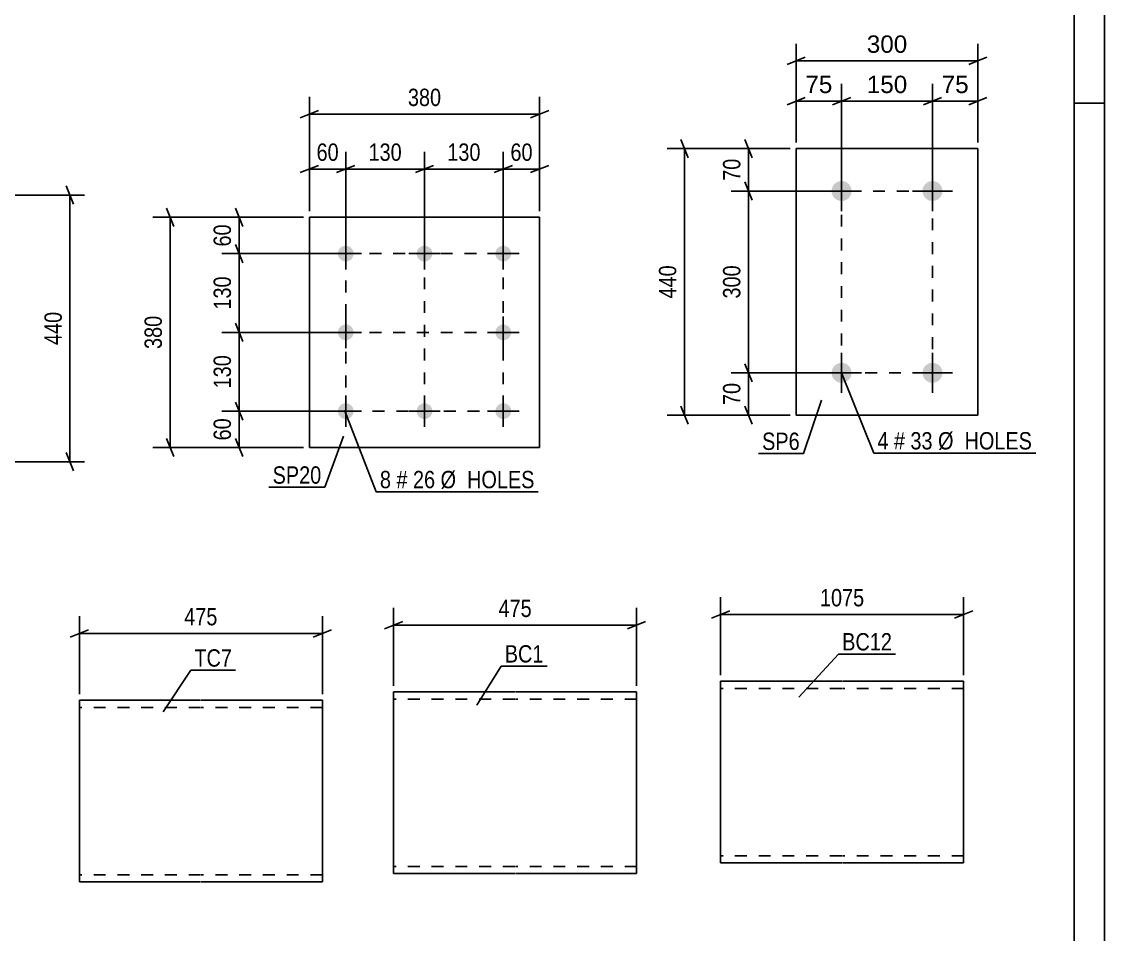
# Model space of a CAD drawing. Header units: millimetres. Extents: x 0 to 841, y 0 to 594.
# Drawn here: x 662.3 to 841, y 309.8 to 460.4 of the extents above; entities that cross this region are included whole.
import ezdxf

# ---------------------------------------------------------------- set-up
doc = ezdxf.new("R2010")
doc.units = ezdxf.units.MM
doc.linetypes.add('DXK_LINE_DOT2', pattern=[3.9198, 1.9599, -1.9599])
doc.styles.add('Arial', font='ARIAL.TTF', dxfattribs={"height": 0.2})
doc.styles.add('Arial Narrow', font='ARIALN.TTF', dxfattribs={"height": 0.2})

# ---------------------------------------------------------------- blocks, each defined once
blk = doc.blocks.new('Unknown-284856987-1130')
at = {"color": 5, "linetype": 'Continuous'}
for p, q in [((841, 0), (841, 594)), ((836, 5), (836, 589)), ((841, 447), (836, 447))]:
    blk.add_line(p, q, dxfattribs=at)
blk = doc.blocks.new('Part-284856987-1241 - 1222')
at = {"color": 2, "linetype": 'Continuous'}
for p, q in [((691.83, 348.48), (671.83, 348.48)), ((671.83, 348.48), (671.83, 318.48)), ((711.93, 348.48), (691.93, 348.48)), ((711.93, 348.48), (711.93, 346.08)), ((711.93, 346.08), (711.93, 318.48)), ((691.83, 318.48), (671.83, 318.48)), ((711.93, 318.48), (691.93, 318.48))]:
    blk.add_line(p, q, dxfattribs=at)
at = {"color": 7, "linetype": 'DXK_LINE_DOT2'}
for p, q in [((691.83, 347.28), (671.83, 347.28)), ((711.93, 347.28), (691.93, 347.28)), ((711.93, 348.3), (711.93, 346.08)), ((671.83, 319.68), (671.83, 319.77)), ((691.83, 319.68), (671.83, 319.68)), ((711.93, 319.68), (691.93, 319.68)), ((711.93, 319.68), (711.93, 319.77))]:
    blk.add_line(p, q, dxfattribs=at)
blk = doc.blocks.new('Part-284856987-3899 - 3892')
at = {"color": 2, "linetype": 'Continuous'}
for p, q in [((743.69, 349.85), (723.69, 349.85)), ((723.69, 349.85), (723.69, 319.85)), ((763.79, 349.85), (743.79, 349.85)), ((763.79, 349.85), (763.79, 347.45)), ((763.79, 347.45), (763.79, 319.85)), ((743.69, 319.85), (723.69, 319.85)), ((763.79, 319.85), (743.79, 319.85))]:
    blk.add_line(p, q, dxfattribs=at)
at = {"color": 7, "linetype": 'DXK_LINE_DOT2'}
for p, q in [((743.69, 348.65), (723.69, 348.65)), ((763.79, 348.65), (743.79, 348.65)), ((763.79, 349.67), (763.79, 347.45)), ((723.69, 321.05), (723.69, 321.14)), ((743.69, 321.05), (723.69, 321.05)), ((763.79, 321.05), (743.79, 321.05)), ((763.79, 321.05), (763.79, 321.14))]:
    blk.add_line(p, q, dxfattribs=at)
blk = doc.blocks.new('Part-284856987-5572 - 5566')
at = {"color": 2, "linetype": 'Continuous'}
for p, q in [((797.67, 351.61), (777.67, 351.61)), ((777.67, 351.61), (777.67, 321.61)), ((817.77, 351.61), (797.77, 351.61)), ((817.77, 351.61), (817.77, 349.21)), ((817.77, 349.21), (817.77, 321.61)), ((797.67, 321.61), (777.67, 321.61)), ((817.77, 321.61), (797.77, 321.61))]:
    blk.add_line(p, q, dxfattribs=at)
at = {"color": 7, "linetype": 'DXK_LINE_DOT2'}
for p, q in [((797.67, 350.41), (777.67, 350.41)), ((817.77, 350.41), (797.77, 350.41)), ((817.77, 351.43), (817.77, 349.21)), ((777.67, 322.81), (777.67, 322.9)), ((797.67, 322.81), (777.67, 322.81)), ((817.77, 322.81), (797.77, 322.81)), ((817.77, 322.81), (817.77, 322.9))]:
    blk.add_line(p, q, dxfattribs=at)
blk = doc.blocks.new('Bolt-284856987-5625 - 5591')
at = {"linetype": 'Continuous'}
for points in [[(797.63, 434.15, -1), (797.63, 430.85, -1)], [(812.63, 434.15, -1), (812.63, 430.85, -1)], [(797.63, 404.15, -1), (797.63, 400.85, -1)], [(812.63, 404.15, -1), (812.63, 400.85, -1)]]:
    blk.add_hatch(color=1, dxfattribs=at).paths.add_polyline_path(points)
at = {"color": 1, "linetype": 'Continuous'}
for p, q in [((797.63, 429.2), (797.63, 435.8)), ((812.63, 429.2), (812.63, 435.8)), ((794.33, 432.5), (800.93, 432.5)), ((809.33, 432.5), (815.93, 432.5)), ((797.63, 399.2), (797.63, 405.8)), ((812.63, 399.2), (812.63, 405.8)), ((794.33, 402.5), (800.93, 402.5)), ((809.33, 402.5), (815.93, 402.5))]:
    blk.add_line(p, q, dxfattribs=at)
blk = doc.blocks.new('Part-284856987-5630 - 5591')
at = {"color": 2, "linetype": 'Continuous'}
for p, q in [((790.13, 439.5), (820.13, 439.5)), ((790.13, 439.5), (790.13, 395.5)), ((820.13, 395.5), (820.13, 439.5)), ((790.13, 395.5), (820.13, 395.5))]:
    blk.add_line(p, q, dxfattribs=at)
blk = doc.blocks.new('Part-284856987-12840 - 12839')
at = {"color": 2, "linetype": 'Continuous'}
for p, q in [((709.79, 428.17), (709.79, 390.17)), ((709.79, 428.17), (747.79, 428.17)), ((747.79, 428.17), (747.79, 390.17)), ((709.79, 390.17), (747.79, 390.17))]:
    blk.add_line(p, q, dxfattribs=at)
blk = doc.blocks.new('Bolt-284856987-12841 - 12839')
at = {"linetype": 'Continuous'}
for points in [[(715.79, 423.47, -1), (715.79, 420.87, -1)], [(728.79, 423.47, -1), (728.79, 420.87, -1)], [(741.79, 423.47, -1), (741.79, 420.87, -1)], [(715.79, 410.47, -1), (715.79, 407.87, -1)], [(741.79, 410.47, -1), (741.79, 407.87, -1)], [(715.79, 397.47, -1), (715.79, 394.87, -1)], [(728.79, 397.47, -1), (728.79, 394.87, -1)], [(741.79, 397.47, -1), (741.79, 394.87, -1)]]:
    blk.add_hatch(color=1, dxfattribs=at).paths.add_polyline_path(points)
at = {"color": 1, "linetype": 'Continuous'}
for p, q in [((715.79, 424.77), (715.79, 419.57)), ((728.79, 424.77), (728.79, 419.57)), ((741.79, 424.77), (741.79, 419.57)), ((713.19, 422.17), (718.39, 422.17)), ((726.19, 422.17), (731.39, 422.17)), ((739.19, 422.17), (744.39, 422.17)), ((715.79, 411.77), (715.79, 406.57)), ((741.79, 411.77), (741.79, 406.57)), ((713.19, 409.17), (718.39, 409.17)), ((739.19, 409.17), (744.39, 409.17)), ((715.79, 398.77), (715.79, 393.57)), ((728.79, 398.77), (728.79, 393.57)), ((741.79, 398.77), (741.79, 393.57)), ((713.19, 396.17), (718.39, 396.17)), ((726.19, 396.17), (731.39, 396.17)), ((739.19, 396.17), (744.39, 396.17))]:
    blk.add_line(p, q, dxfattribs=at)
blk = doc.blocks.new('Rectangle-284856987-5715 - 5591')
at = {"color": 1, "linetype": 'DXK_LINE_DOT2'}
blk.add_lwpolyline([(797.63, 402.5), (812.63, 402.5), (812.63, 432.5), (797.63, 432.5), (797.63, 402.5)], close=True, dxfattribs=at)
blk = doc.blocks.new('Rectangle-284856987-14150 - 12839')
at = {"color": 1, "linetype": 'DXK_LINE_DOT2'}
blk.add_lwpolyline([(715.79, 422.17), (741.79, 422.17), (741.79, 396.17), (715.79, 396.17), (715.79, 422.17)], close=True, dxfattribs=at)
blk = doc.blocks.new('Line-284856987-14160 - 12839')
at = {"color": 1, "linetype": 'DXK_LINE_DOT2'}
blk.add_line((715.79, 409.17), (741.79, 409.17), dxfattribs=at)
blk = doc.blocks.new('Line-284856987-14167 - 12839')
at = {"color": 1, "linetype": 'DXK_LINE_DOT2'}
blk.add_line((728.79, 422.17), (728.79, 396.17), dxfattribs=at)
blk = doc.blocks.new('StraightDimension-284856987-1245 - 1222')
at = {"color": 7, "linetype": 'Continuous'}
for p, q in [((671.83, 349.48), (671.83, 362.33)), ((711.93, 349.48), (711.93, 362.33)), ((673.33, 360.08), (670.33, 358.88)), ((671.83, 359.48), (711.93, 359.48)), ((710.43, 358.88), (713.43, 360.08))]:
    blk.add_line(p, q, dxfattribs=at)
at = {"color": 0}
blk.add_wipeout([(695.22, 360.23), (695.22, 364.43), (688.53, 364.43), (688.53, 360.23)], dxfattribs=at)
at = {"color": 3, "style": 'Arial Narrow'}
blk.add_text('475', height=2.863, dxfattribs=at).set_placement((689.13, 360.83))
blk = doc.blocks.new('StraightDimension-284856987-3902 - 3892')
at = {"color": 7, "linetype": 'Continuous'}
for p, q in [((723.69, 350.85), (723.69, 363.7)), ((763.79, 350.85), (763.79, 363.7)), ((725.19, 361.45), (722.19, 360.25)), ((762.29, 360.25), (765.29, 361.45)), ((723.69, 360.85), (763.79, 360.85))]:
    blk.add_line(p, q, dxfattribs=at)
at = {"color": 0}
blk.add_wipeout([(747.09, 361.6), (747.09, 365.8), (740.4, 365.8), (740.4, 361.6)], dxfattribs=at)
at = {"color": 3, "style": 'Arial Narrow'}
blk.add_text('475', height=2.863, dxfattribs=at).set_placement((741, 362.2))
blk = doc.blocks.new('StraightDimension-284856987-5577 - 5566')
at = {"color": 7, "linetype": 'Continuous'}
for p, q in [((777.67, 352.61), (777.67, 365.46)), ((817.77, 352.61), (817.77, 365.46)), ((779.17, 363.21), (776.17, 362.01)), ((816.27, 362.01), (819.27, 363.21)), ((777.67, 362.61), (817.77, 362.61))]:
    blk.add_line(p, q, dxfattribs=at)
at = {"color": 0}
blk.add_wipeout([(801.98, 363.36), (801.98, 367.56), (793.46, 367.56), (793.46, 363.36)], dxfattribs=at)
at = {"color": 3, "style": 'Arial Narrow'}
blk.add_text('1075', height=2.863, dxfattribs=at).set_placement((794.06, 363.96))
blk = doc.blocks.new('StraightDimension-284856987-15688 - 5591')
at = {"color": 7, "linetype": 'Continuous'}
for p, q in [((812.63, 433.5), (812.63, 450.16)), ((820.13, 440.5), (820.13, 450.16)), ((811.13, 446.71), (814.13, 447.91)), ((812.63, 447.31), (820.13, 447.31)), ((821.63, 447.91), (818.63, 446.71))]:
    blk.add_line(p, q, dxfattribs=at)
at = {"color": 0}
blk.add_wipeout([(819.2, 448.06), (819.2, 452.26), (813.55, 452.26), (813.55, 448.06)], dxfattribs=at)
at = {"color": 3, "style": 'Arial'}
blk.add_text('75', height=2.865, dxfattribs=at).set_placement((814.15, 448.66))
blk = doc.blocks.new('StraightDimension-284856987-5695 - 5591')
at = {"color": 7, "linetype": 'Continuous'}
for p, q in [((796.63, 432.5), (779.42, 432.5)), ((782.87, 431), (781.67, 434)), ((782.27, 402.5), (782.27, 432.5)), ((781.67, 404), (782.87, 401)), ((796.63, 402.5), (779.42, 402.5))]:
    blk.add_line(p, q, dxfattribs=at)
at = {"color": 0}
blk.add_wipeout([(781.52, 420.85), (777.32, 420.85), (777.32, 414.16), (781.52, 414.16)], dxfattribs=at)
at = {"color": 3, "style": 'Arial Narrow'}
blk.add_text('300', height=2.863, rotation=90.0002, dxfattribs=at).set_placement((780.92, 414.76))
blk = doc.blocks.new('StraightDimension-284856987-5674 - 5591')
at = {"color": 7, "linetype": 'Continuous'}
for p, q in [((772.29, 438), (771.09, 441)), ((789.13, 439.5), (768.84, 439.5)), ((771.69, 395.5), (771.69, 439.5)), ((771.09, 397), (772.29, 394)), ((789.13, 395.5), (768.84, 395.5))]:
    blk.add_line(p, q, dxfattribs=at)
at = {"color": 0}
blk.add_wipeout([(770.94, 420.85), (766.74, 420.85), (766.74, 414.16), (770.94, 414.16)], dxfattribs=at)
at = {"color": 3, "style": 'Arial Narrow'}
blk.add_text('440', height=2.863, rotation=90.0002, dxfattribs=at).set_placement((770.34, 414.76))
blk = doc.blocks.new('StraightDimension-284856987-5685 - 5591')
at = {"color": 7, "linetype": 'Continuous'}
for p, q in [((781.67, 441), (782.87, 438)), ((789.13, 439.5), (779.42, 439.5)), ((782.27, 432.5), (782.27, 439.5)), ((796.63, 432.5), (779.42, 432.5)), ((782.87, 431), (781.67, 434))]:
    blk.add_line(p, q, dxfattribs=at)
at = {"color": 0}
blk.add_wipeout([(781.52, 438.43), (777.32, 438.43), (777.32, 433.58), (781.52, 433.58)], dxfattribs=at)
at = {"color": 3, "style": 'Arial Narrow'}
blk.add_text('70', height=2.863, rotation=90.0002, dxfattribs=at).set_placement((780.92, 434.18))
blk = doc.blocks.new('StraightDimension-284856987-5705 - 5591')
at = {"color": 7, "linetype": 'Continuous'}
for p, q in [((781.67, 404), (782.87, 401)), ((796.63, 402.5), (779.42, 402.5)), ((782.27, 395.5), (782.27, 402.5)), ((782.87, 394), (781.67, 397)), ((789.13, 395.5), (779.42, 395.5))]:
    blk.add_line(p, q, dxfattribs=at)
at = {"color": 0}
blk.add_wipeout([(781.52, 401.43), (777.32, 401.43), (777.32, 396.58), (781.52, 396.58)], dxfattribs=at)
at = {"color": 3, "style": 'Arial Narrow'}
blk.add_text('70', height=2.863, rotation=90.0002, dxfattribs=at).set_placement((780.92, 397.18))
blk = doc.blocks.new('StraightDimension-284856987-15689 - 5591')
at = {"color": 7, "linetype": 'Continuous'}
for p, q in [((797.63, 433.5), (797.63, 450.16)), ((812.63, 433.5), (812.63, 450.16)), ((799.13, 447.91), (796.13, 446.71)), ((797.63, 447.31), (812.63, 447.31)), ((811.13, 446.71), (814.13, 447.91))]:
    blk.add_line(p, q, dxfattribs=at)
at = {"color": 0}
blk.add_wipeout([(809.06, 448.06), (809.06, 452.26), (801.19, 452.26), (801.19, 448.06)], dxfattribs=at)
at = {"color": 3, "style": 'Arial'}
blk.add_text('150', height=2.865, dxfattribs=at).set_placement((801.79, 448.66))
blk = doc.blocks.new('StraightDimension-284856987-15690 - 5591')
at = {"color": 7, "linetype": 'Continuous'}
for p, q in [((790.13, 440.5), (790.13, 450.16)), ((797.63, 433.5), (797.63, 450.16)), ((788.63, 446.71), (791.63, 447.91)), ((790.13, 447.31), (797.63, 447.31)), ((799.13, 447.91), (796.13, 446.71))]:
    blk.add_line(p, q, dxfattribs=at)
at = {"color": 0}
blk.add_wipeout([(796.7, 448.06), (796.7, 452.26), (791.05, 452.26), (791.05, 448.06)], dxfattribs=at)
at = {"color": 3, "style": 'Arial'}
blk.add_text('75', height=2.865, dxfattribs=at).set_placement((791.65, 448.66))
blk = doc.blocks.new('StraightDimension-284856987-15719 - 5591')
at = {"color": 7, "linetype": 'Continuous'}
for p, q in [((790.13, 440.5), (790.13, 456.81)), ((820.13, 440.5), (820.13, 456.81)), ((791.63, 454.56), (788.63, 453.36)), ((790.13, 453.96), (820.13, 453.96)), ((818.63, 453.36), (821.63, 454.56))]:
    blk.add_line(p, q, dxfattribs=at)
at = {"color": 0}
blk.add_wipeout([(809.06, 454.71), (809.06, 458.91), (801.19, 458.91), (801.19, 454.71)], dxfattribs=at)
at = {"color": 3, "style": 'Arial'}
blk.add_text('300', height=2.865, dxfattribs=at).set_placement((801.79, 455.31))
blk = doc.blocks.new('StraightDimension-284856987-5808 - 5729')
at = {"color": 7, "linetype": 'Continuous'}
for p, q in [((670.87, 430.33), (669.67, 433.33)), ((650.2, 431.83), (672.67, 431.83)), ((670.27, 387.83), (670.27, 431.83)), ((650.2, 387.83), (672.67, 387.83)), ((669.67, 389.33), (670.87, 386.33))]:
    blk.add_line(p, q, dxfattribs=at)
at = {"color": 0}
blk.add_wipeout([(669.52, 413.17), (665.32, 413.17), (665.32, 406.48), (669.52, 406.48)], dxfattribs=at)
at = {"color": 3, "style": 'Arial Narrow'}
blk.add_text('440', height=2.863, rotation=90.0002, dxfattribs=at).set_placement((668.92, 407.08))
blk = doc.blocks.new('StraightDimension-284856987-13016 - 12839')
at = {"color": 7, "linetype": 'Continuous'}
for p, q in [((697.59, 429.67), (698.79, 426.67)), ((708.79, 428.17), (695.34, 428.17)), ((698.19, 422.17), (698.19, 428.17)), ((698.79, 420.67), (697.59, 423.67)), ((714.79, 422.17), (695.34, 422.17))]:
    blk.add_line(p, q, dxfattribs=at)
at = {"color": 0}
blk.add_wipeout([(697.44, 427.6), (693.24, 427.6), (693.24, 422.74), (697.44, 422.74)], dxfattribs=at)
at = {"color": 3, "style": 'Arial Narrow'}
blk.add_text('60', height=2.863, rotation=90.0002, dxfattribs=at).set_placement((696.84, 423.34))
blk = doc.blocks.new('StraightDimension-284856987-13032 - 12839')
at = {"color": 7, "linetype": 'Continuous'}
for p, q in [((687.39, 426.67), (686.19, 429.67)), ((708.79, 428.17), (683.94, 428.17)), ((686.79, 390.17), (686.79, 428.17)), ((686.19, 391.67), (687.39, 388.67)), ((708.79, 390.17), (683.94, 390.17))]:
    blk.add_line(p, q, dxfattribs=at)
at = {"color": 0}
blk.add_wipeout([(686.04, 412.51), (681.84, 412.51), (681.84, 405.83), (686.04, 405.83)], dxfattribs=at)
at = {"color": 3, "style": 'Arial Narrow'}
blk.add_text('380', height=2.863, rotation=90.0002, dxfattribs=at).set_placement((685.44, 406.43))
blk = doc.blocks.new('StraightDimension-284856987-13019 - 12839')
at = {"color": 7, "linetype": 'Continuous'}
for p, q in [((697.59, 397.67), (698.79, 394.67)), ((714.79, 396.17), (695.34, 396.17)), ((698.19, 390.17), (698.19, 396.17)), ((698.79, 388.67), (697.59, 391.67)), ((708.79, 390.17), (695.34, 390.17))]:
    blk.add_line(p, q, dxfattribs=at)
at = {"color": 0}
blk.add_wipeout([(697.44, 395.6), (693.24, 395.6), (693.24, 390.74), (697.44, 390.74)], dxfattribs=at)
at = {"color": 3, "style": 'Arial Narrow'}
blk.add_text('60', height=2.863, rotation=90.0002, dxfattribs=at).set_placement((696.84, 391.34))
blk = doc.blocks.new('StraightDimension-284856987-13036 - 12839')
at = {"color": 7, "linetype": 'Continuous'}
for p, q in [((741.79, 423.17), (741.79, 438.98)), ((747.79, 429.17), (747.79, 438.98)), ((740.29, 435.53), (743.29, 436.73)), ((741.79, 436.13), (747.79, 436.13)), ((749.29, 436.73), (746.29, 435.53))]:
    blk.add_line(p, q, dxfattribs=at)
at = {"color": 0}
blk.add_wipeout([(747.22, 436.88), (747.22, 441.08), (742.37, 441.08), (742.37, 436.88)], dxfattribs=at)
at = {"color": 3, "style": 'Arial Narrow'}
blk.add_text('60', height=2.863, dxfattribs=at).set_placement((742.97, 437.48))
blk = doc.blocks.new('StraightDimension-284856987-13039 - 12839')
at = {"color": 7, "linetype": 'Continuous'}
for p, q in [((709.79, 429.17), (709.79, 438.98)), ((715.79, 423.17), (715.79, 438.98)), ((708.29, 435.53), (711.29, 436.73)), ((709.79, 436.13), (715.79, 436.13)), ((717.29, 436.73), (714.29, 435.53))]:
    blk.add_line(p, q, dxfattribs=at)
at = {"color": 0}
blk.add_wipeout([(715.22, 436.88), (715.22, 441.08), (710.37, 441.08), (710.37, 436.88)], dxfattribs=at)
at = {"color": 3, "style": 'Arial Narrow'}
blk.add_text('60', height=2.863, dxfattribs=at).set_placement((710.97, 437.48))
blk = doc.blocks.new('StraightDimension-284856987-13052 - 12839')
at = {"color": 7, "linetype": 'Continuous'}
for p, q in [((709.79, 429.17), (709.79, 448.02)), ((747.79, 429.17), (747.79, 448.02)), ((711.29, 445.77), (708.29, 444.57)), ((709.79, 445.17), (747.79, 445.17)), ((746.29, 444.57), (749.29, 445.77))]:
    blk.add_line(p, q, dxfattribs=at)
at = {"color": 0}
blk.add_wipeout([(732.14, 445.92), (732.14, 450.12), (725.45, 450.12), (725.45, 445.92)], dxfattribs=at)
at = {"color": 3, "style": 'Arial Narrow'}
blk.add_text('380', height=2.863, dxfattribs=at).set_placement((726.05, 446.52))
blk = doc.blocks.new('StraightDimension-284856987-17393 - 12839')
at = {"color": 7, "linetype": 'Continuous'}
for p, q in [((698.79, 407.67), (697.59, 410.67)), ((714.79, 409.17), (695.34, 409.17)), ((698.19, 396.17), (698.19, 409.17)), ((697.59, 397.67), (698.79, 394.67)), ((714.79, 396.17), (695.34, 396.17))]:
    blk.add_line(p, q, dxfattribs=at)
at = {"color": 0}
blk.add_wipeout([(697.44, 406.01), (693.24, 406.01), (693.24, 399.33), (697.44, 399.33)], dxfattribs=at)
at = {"color": 3, "style": 'Arial Narrow'}
blk.add_text('130', height=2.863, rotation=90.0002, dxfattribs=at).set_placement((696.84, 399.93))
blk = doc.blocks.new('StraightDimension-284856987-17395 - 12839')
at = {"color": 7, "linetype": 'Continuous'}
for p, q in [((698.79, 420.67), (697.59, 423.67)), ((714.79, 422.17), (695.34, 422.17)), ((698.19, 409.17), (698.19, 422.17)), ((697.59, 410.67), (698.79, 407.67)), ((714.79, 409.17), (695.34, 409.17))]:
    blk.add_line(p, q, dxfattribs=at)
at = {"color": 0}
blk.add_wipeout([(697.44, 419.01), (693.24, 419.01), (693.24, 412.33), (697.44, 412.33)], dxfattribs=at)
at = {"color": 3, "style": 'Arial Narrow'}
blk.add_text('130', height=2.863, rotation=90.0002, dxfattribs=at).set_placement((696.84, 412.93))
blk = doc.blocks.new('StraightDimension-284856987-17415 - 12839')
at = {"color": 7, "linetype": 'Continuous'}
for p, q in [((715.79, 423.17), (715.79, 438.98)), ((728.79, 423.17), (728.79, 438.98)), ((717.29, 436.73), (714.29, 435.53)), ((715.79, 436.13), (728.79, 436.13)), ((727.29, 435.53), (730.29, 436.73))]:
    blk.add_line(p, q, dxfattribs=at)
at = {"color": 0}
blk.add_wipeout([(725.64, 436.88), (725.64, 441.08), (718.95, 441.08), (718.95, 436.88)], dxfattribs=at)
at = {"color": 3, "style": 'Arial Narrow'}
blk.add_text('130', height=2.863, dxfattribs=at).set_placement((719.55, 437.48))
blk = doc.blocks.new('StraightDimension-284856987-17417 - 12839')
at = {"color": 7, "linetype": 'Continuous'}
for p, q in [((728.79, 423.17), (728.79, 438.98)), ((741.79, 423.17), (741.79, 438.98)), ((730.29, 436.73), (727.29, 435.53)), ((728.79, 436.13), (741.79, 436.13)), ((740.29, 435.53), (743.29, 436.73))]:
    blk.add_line(p, q, dxfattribs=at)
at = {"color": 0}
blk.add_wipeout([(738.64, 436.88), (738.64, 441.08), (731.95, 441.08), (731.95, 436.88)], dxfattribs=at)
at = {"color": 3, "style": 'Arial Narrow'}
blk.add_text('130', height=2.863, dxfattribs=at).set_placement((732.55, 437.48))
blk = doc.blocks.new('Mark-284856987-1236 - 1222')
at = {"color": 0}
blk.add_wipeout([(697.02, 354.01), (697.02, 357.01), (690.81, 357.01), (690.81, 354.01)], dxfattribs=at)
blk.add_wipeout([(697.02, 354.01), (697.02, 357.01), (690.81, 357.01), (690.81, 354.01)], dxfattribs=at)
at = {"color": 30, "linetype": 'Continuous'}
for p, q in [((685.64, 346.57), (690.21, 353.41)), ((690.21, 353.41), (697.62, 353.41))]:
    blk.add_line(p, q, dxfattribs=at)
at = {"color": 3, "style": 'Arial Narrow'}
blk.add_text('TC7', height=2.863, dxfattribs=at).set_placement((690.81, 354.01))
blk = doc.blocks.new('Mark-284856987-3895 - 3892')
at = {"color": 0}
blk.add_wipeout([(748.44, 354.69), (748.44, 357.69), (742.04, 357.69), (742.04, 354.69)], dxfattribs=at)
blk.add_wipeout([(748.44, 354.69), (748.44, 357.69), (742.04, 357.69), (742.04, 354.69)], dxfattribs=at)
at = {"color": 30, "linetype": 'Continuous'}
for p, q in [((737.43, 347.64), (741.44, 354.09)), ((741.44, 354.09), (749.04, 354.09))]:
    blk.add_line(p, q, dxfattribs=at)
at = {"color": 3, "style": 'Arial Narrow'}
blk.add_text('BC1', height=2.863, dxfattribs=at).set_placement((742.04, 354.69))
blk = doc.blocks.new('Mark-284856987-5568 - 5566')
at = {"color": 0}
blk.add_wipeout([(805.95, 356.68), (805.95, 359.68), (797.73, 359.68), (797.73, 356.68)], dxfattribs=at)
blk.add_wipeout([(805.95, 356.68), (805.95, 359.68), (797.73, 359.68), (797.73, 356.68)], dxfattribs=at)
at = {"color": 30, "linetype": 'Continuous'}
for p, q in [((790.55, 349), (797.13, 356.08)), ((797.13, 356.08), (806.55, 356.08))]:
    blk.add_line(p, q, dxfattribs=at)
at = {"color": 3, "style": 'Arial Narrow'}
blk.add_text('BC12', height=2.863, dxfattribs=at).set_placement((797.73, 356.68))
blk = doc.blocks.new('Mark-284856987-5621 - 5591')
at = {"color": 0}
for points in [[(805.37, 389.85), (805.37, 392.85), (803.54, 392.85), (803.54, 389.85)], [(808.09, 389.85), (808.09, 392.85), (806.27, 392.85), (806.27, 389.85)], [(812.65, 389.85), (812.65, 392.85), (808.99, 392.85), (808.99, 389.85)], [(829.08, 389.85), (829.08, 392.85), (813.55, 392.85), (813.55, 389.85)]]:
    blk.add_wipeout(points, dxfattribs=at)
for points in [[(805.37, 389.85), (805.37, 392.85), (803.54, 392.85), (803.54, 389.85)], [(808.09, 389.85), (808.09, 392.85), (806.27, 392.85), (806.27, 389.85)], [(812.65, 389.85), (812.65, 392.85), (808.99, 392.85), (808.99, 389.85)], [(829.08, 389.85), (829.08, 392.85), (813.55, 392.85), (813.55, 389.85)]]:
    blk.add_wipeout(points, dxfattribs=at)
at = {"color": 7, "linetype": 'Continuous'}
for p, q in [((797.63, 402.5), (802.94, 389.25)), ((802.94, 389.25), (829.68, 389.25))]:
    blk.add_line(p, q, dxfattribs=at)
at = {"color": 3, "style": 'Arial Narrow'}
for s, height, p in [('4', 2.86, (803.54, 389.85)), ('#', 2.86, (806.27, 389.85)), ('33', 2.863, (808.99, 389.85)), ('Ø  HOLES', 2.863, (813.55, 389.85))]:
    blk.add_text(s, height=height, dxfattribs=at).set_placement(p)
blk = doc.blocks.new('Mark-284856987-5626 - 5591')
at = {"color": 0}
blk.add_wipeout([(790.72, 389.77), (790.72, 392.77), (784.51, 392.77), (784.51, 389.77)], dxfattribs=at)
blk.add_wipeout([(790.72, 389.77), (790.72, 392.77), (784.51, 392.77), (784.51, 389.77)], dxfattribs=at)
at = {"color": 30, "linetype": 'Continuous'}
for p in [(794.31, 397.99), (783.91, 389.17)]:
    blk.add_line(p, (791.32, 389.17), dxfattribs=at)
at = {"color": 3, "style": 'Arial Narrow'}
blk.add_text('SP6', height=2.863, dxfattribs=at).set_placement((784.51, 389.77))
blk = doc.blocks.new('Mark-284856987-13287 - 12839')
at = {"color": 0}
blk.add_wipeout([(711.76, 384.2), (711.76, 387.2), (703.72, 387.2), (703.72, 384.2)], dxfattribs=at)
blk.add_wipeout([(711.76, 384.2), (711.76, 387.2), (703.72, 387.2), (703.72, 384.2)], dxfattribs=at)
at = {"color": 30, "linetype": 'Continuous'}
for p in [(715.41, 392.07), (703.12, 383.6)]:
    blk.add_line(p, (712.36, 383.6), dxfattribs=at)
at = {"color": 3, "style": 'Arial Narrow'}
blk.add_text('SP20', height=2.863, dxfattribs=at).set_placement((703.72, 384.2))
blk = doc.blocks.new('Mark-284856987-13290 - 12839')
at = {"color": 0}
for points in [[(723.26, 383.45), (723.26, 386.45), (721.43, 386.45), (721.43, 383.45)], [(725.99, 383.45), (725.99, 386.45), (724.16, 386.45), (724.16, 383.45)], [(730.54, 383.45), (730.54, 386.45), (726.89, 386.45), (726.89, 383.45)], [(746.97, 383.45), (746.97, 386.45), (731.44, 386.45), (731.44, 383.45)]]:
    blk.add_wipeout(points, dxfattribs=at)
for points in [[(723.26, 383.45), (723.26, 386.45), (721.43, 386.45), (721.43, 383.45)], [(725.99, 383.45), (725.99, 386.45), (724.16, 386.45), (724.16, 383.45)], [(730.54, 383.45), (730.54, 386.45), (726.89, 386.45), (726.89, 383.45)], [(746.97, 383.45), (746.97, 386.45), (731.44, 386.45), (731.44, 383.45)]]:
    blk.add_wipeout(points, dxfattribs=at)
at = {"color": 7, "linetype": 'Continuous'}
for p, q in [((715.57, 396.32), (720.83, 382.85)), ((720.83, 382.85), (747.57, 382.85))]:
    blk.add_line(p, q, dxfattribs=at)
at = {"color": 3, "style": 'Arial Narrow'}
for s, height, p in [('8', 2.86, (721.43, 383.45)), ('#', 2.86, (724.16, 383.45)), ('26', 2.863, (726.89, 383.45)), ('Ø  HOLES', 2.863, (731.44, 383.45))]:
    blk.add_text(s, height=height, dxfattribs=at).set_placement(p)

msp = doc.modelspace()

# ---------------------------------------------------------------- block references
for name in ['Unknown-284856987-1130', 'Part-284856987-5630 - 5591', 'Bolt-284856987-5625 - 5591', 'Rectangle-284856987-5715 - 5591', 'Part-284856987-12840 - 12839', 'Bolt-284856987-12841 - 12839', 'Rectangle-284856987-14150 - 12839', 'Line-284856987-14167 - 12839', 'Line-284856987-14160 - 12839', 'Part-284856987-5572 - 5566', 'Part-284856987-1241 - 1222', 'Part-284856987-3899 - 3892']:
    msp.add_blockref(name, (0, 0))

# ---------------------------------------------------------------- next in the draw order: block references
for name in ['StraightDimension-284856987-15688 - 5591', 'StraightDimension-284856987-13036 - 12839', 'StraightDimension-284856987-5808 - 5729', 'StraightDimension-284856987-5695 - 5591', 'StraightDimension-284856987-13016 - 12839', 'Mark-284856987-5621 - 5591', 'StraightDimension-284856987-5577 - 5566', 'StraightDimension-284856987-3902 - 3892', 'StraightDimension-284856987-1245 - 1222']:
    msp.add_blockref(name, (0, 0))

# ---------------------------------------------------------------- next in the draw order: block references
for name in ['StraightDimension-284856987-5674 - 5591', 'StraightDimension-284856987-13032 - 12839', 'Mark-284856987-5568 - 5566', 'Mark-284856987-3895 - 3892', 'Mark-284856987-1236 - 1222']:
    msp.add_blockref(name, (0, 0))

# ---------------------------------------------------------------- next in the draw order: block references
for name in ['StraightDimension-284856987-13039 - 12839', 'StraightDimension-284856987-5685 - 5591', 'StraightDimension-284856987-5705 - 5591', 'StraightDimension-284856987-13019 - 12839']:
    msp.add_blockref(name, (0, 0))

# ---------------------------------------------------------------- next in the draw order: block references
for name in ['StraightDimension-284856987-15689 - 5591', 'StraightDimension-284856987-13052 - 12839', 'StraightDimension-284856987-17393 - 12839', 'Mark-284856987-5626 - 5591', 'Mark-284856987-13287 - 12839']:
    msp.add_blockref(name, (0, 0))

# ---------------------------------------------------------------- next in the draw order: block references
for name in ['StraightDimension-284856987-15690 - 5591', 'StraightDimension-284856987-17395 - 12839', 'Mark-284856987-13290 - 12839']:
    msp.add_blockref(name, (0, 0))

# ---------------------------------------------------------------- next in the draw order: block references
for name in ['StraightDimension-284856987-15719 - 5591', 'StraightDimension-284856987-17415 - 12839']:
    msp.add_blockref(name, (0, 0))

# ---------------------------------------------------------------- next in the draw order: block references
msp.add_blockref('StraightDimension-284856987-17417 - 12839', (0, 0))

doc.saveas('drawing.dxf')
